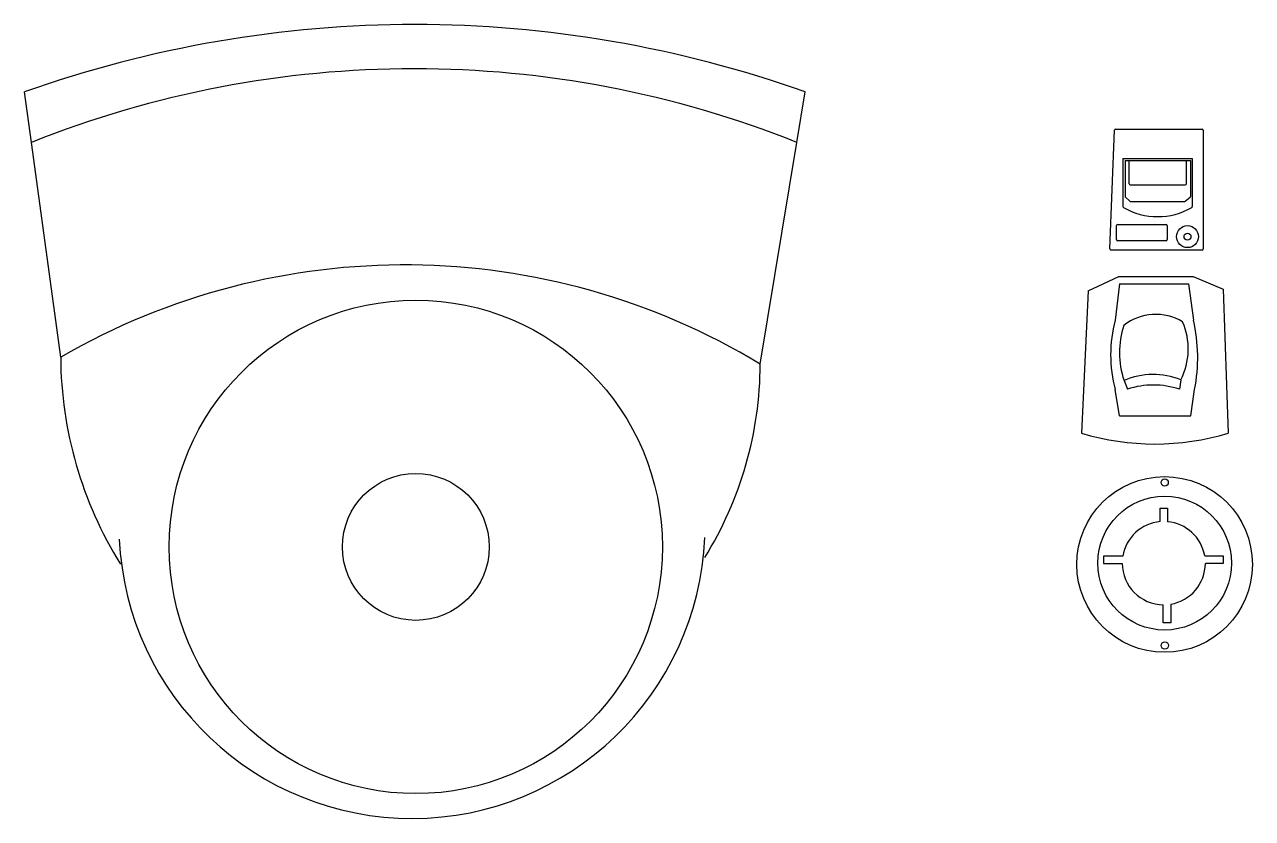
# Model space of a CAD drawing. Header units: millimetres. Extents: x -101 to 3415, y -52 to 1366.
# Drawn here: x -101.2 to -13.4, y 187.6 to 244.3 of the extents above; entities that cross this region are included whole.
import ezdxf

# ---------------------------------------------------------------- set-up
doc = ezdxf.new("R2010")
doc.units = ezdxf.units.MM
doc.layers.add('Sistema de Alarma y Detección de Incendio', color=10, linetype='Continuous')

msp = doc.modelspace()

# ---------------------------------------------------------------- linework, layer by layer
at = {"layer": 'Sistema de Alarma y Detección de Incendio', "color": 3, "ltscale": 0.3}
for p, q in [((-100.739, 235.893), (-101.23, 239.497)), ((-45.991, 235.893), (-45.394, 239.497)), ((-98.647, 220.533), (-100.739, 235.893)), ((-48.617, 220.044), (-45.991, 235.893))]:
    msp.add_line(p, q, dxfattribs=at)
at = {"layer": 'Sistema de Alarma y Detección de Incendio', "ltscale": 0.3}
for p, q in [((-23.605, 228.277), (-23.282, 236.774)), ((-23.207, 236.845), (-17.004, 236.845)), ((-16.93, 236.771), (-16.93, 228.274)), ((-22.672, 234.747), (-17.714, 234.747)), ((-22.672, 234.747), (-22.672, 231.301)), ((-22.525, 234.589), (-17.832, 234.589)), ((-22.525, 234.589), (-22.525, 232.026)), ((-22.239, 232.936), (-22.239, 234.589)), ((-18.139, 232.936), (-18.139, 234.589)), ((-17.832, 234.589), (-17.832, 232.029)), ((-17.714, 234.747), (-17.714, 231.301)), ((-22.165, 232.862), (-18.213, 232.862)), ((-22.501, 231.971), (-22.189, 231.686)), ((-18.231, 231.682), (-17.861, 231.971)), ((-22.139, 231.666), (-18.277, 231.666)), ((-23.125, 228.941), (-23.125, 229.957)), ((-23.051, 230.031), (-19.595, 230.031)), ((-19.521, 229.957), (-19.521, 228.941)), ((-19.595, 228.867), (-23.051, 228.867)), ((-17.004, 228.2), (-23.531, 228.2)), ((-25.166, 225.271), (-22.967, 226.316)), ((-22.923, 225.771), (-23.224, 223.187)), ((-22.967, 226.316), (-17.663, 226.316)), ((-22.923, 225.771), (-17.978, 225.771)), ((-17.978, 225.771), (-17.626, 223.187)), ((-17.663, 226.316), (-15.51, 225.411)), ((-25.166, 225.271), (-25.634, 215.109)), ((-15.51, 225.411), (-15.141, 215.109)), ((-22.923, 216.338), (-23.224, 218.22)), ((-17.827, 216.338), (-17.551, 218.22)), ((-22.923, 216.338), (-17.827, 216.338))]:
    msp.add_line(p, q, dxfattribs=at)
for points in [[(-22.597, 218.872), (-22.351, 218.251)], [(-18.53, 218.922), (-18.63, 218.245)], [(-20.009, 208.78), (-20.009, 209.753), (-19.486, 209.753), (-19.486, 208.778)], [(-22.69, 206.314), (-24.061, 206.314), (-24.061, 205.8), (-22.732, 205.8)], [(-16.827, 206.344), (-15.516, 206.344), (-15.516, 205.8), (-16.78, 205.8)], [(-19.255, 202.881), (-19.255, 201.558), (-19.788, 201.558), (-19.788, 202.839)]]:
    msp.add_lwpolyline(points, dxfattribs=at)
for centre, radius in [((-18.058, 229.155), 0.787), ((-18.058, 229.155), 0.247), ((-19.694, 205.722), 6.281), ((-19.688, 211.576), 0.258), ((-19.694, 205.815), 4.782), ((-19.681, 199.923), 0.262)]:
    msp.add_circle(centre, radius, dxfattribs=at)
at = {"layer": 'Sistema de Alarma y Detección de Incendio', "color": 3, "ltscale": 0.3}
for radius in [17.637, 5.251]:
    msp.add_circle((-73.249, 206.974), radius, dxfattribs=at)
for centre, radius, start, end in [((-73.312, 161.043), 83.273, 70.41171, 109.58829), ((-73.365, 167.336), 73.821, 68.23386, 111.76614), ((-74.045, 177.992), 49.142, 58.83845, 120.04078), ((-70.266, 220.719), 28.382, 180.37443, 211.84433), ((-74.914, 220.102), 26.298, 328.11013, 359.87429), ((-73.525, 208.522), 20.958, 182.68943, 357.61926)]:
    msp.add_arc(centre, radius, start, end, dxfattribs=at)
at = {"layer": 'Sistema de Alarma y Detección de Incendio', "ltscale": 0.3}
for centre, radius, start, end in [((-23.207, 236.771), 0.0742, 90, 177.82189), ((-17.004, 236.771), 0.0742, 0, 90), ((-22.165, 232.936), 0.0742, 180, 270), ((-18.213, 232.936), 0.0742, 270, 0), ((-22.451, 232.026), 0.0742, 180, 227.57983), ((-17.906, 232.029), 0.0742, 307.95592, 0), ((-22.598, 231.301), 0.0742, 180, 240.13994), ((-20.193, 235.49), 4.904, 240.13994, 299.86006), ((-22.139, 231.74), 0.0742, 227.57983, 270), ((-18.277, 231.74), 0.0742, 270, 307.95592), ((-18.277, 231.74), 0.0742, 270, 307.95592), ((-17.788, 231.301), 0.0742, 299.86006, 0), ((-23.051, 229.957), 0.0742, 90, 180), ((-19.595, 229.957), 0.0742, 0, 90), ((-23.051, 228.941), 0.0742, 180, 270), ((-19.595, 228.941), 0.0742, 270, 0), ((-23.531, 228.274), 0.0742, 177.82189, 270), ((-17.004, 228.274), 0.0742, 270, 0), ((-13.988, 220.704), 9.565, 164.94897, 195.05103), ((-20.33, 219.868), 3.73, 58.90968, 127.89933), ((-22.871, 221.126), 4.868, 333.08913, 23.43752), ((-29.329, 220.526), 12.001, 348.92323, 12.81386), ((-16.599, 220.88), 6.325, 162.22133, 198.50891), ((-20.502, 213.944), 5.354, 68.38714, 113.02668), ((-20.5, 212.598), 5.949, 71.68384, 108.13449), ((-20.387, 232.401), 18.07, 253.1222, 286.8778), ((-19.756, 205.815), 2.976, 94.88686, 170.33115), ((-19.756, 205.815), 2.976, 10.25361, 84.80004), ((-19.756, 205.815), 2.976, 180.27782, 269.38065), ((-19.756, 205.815), 2.976, 279.69533, 359.72218)]:
    msp.add_arc(centre, radius, start, end, dxfattribs=at)

doc.saveas('drawing.dxf')
